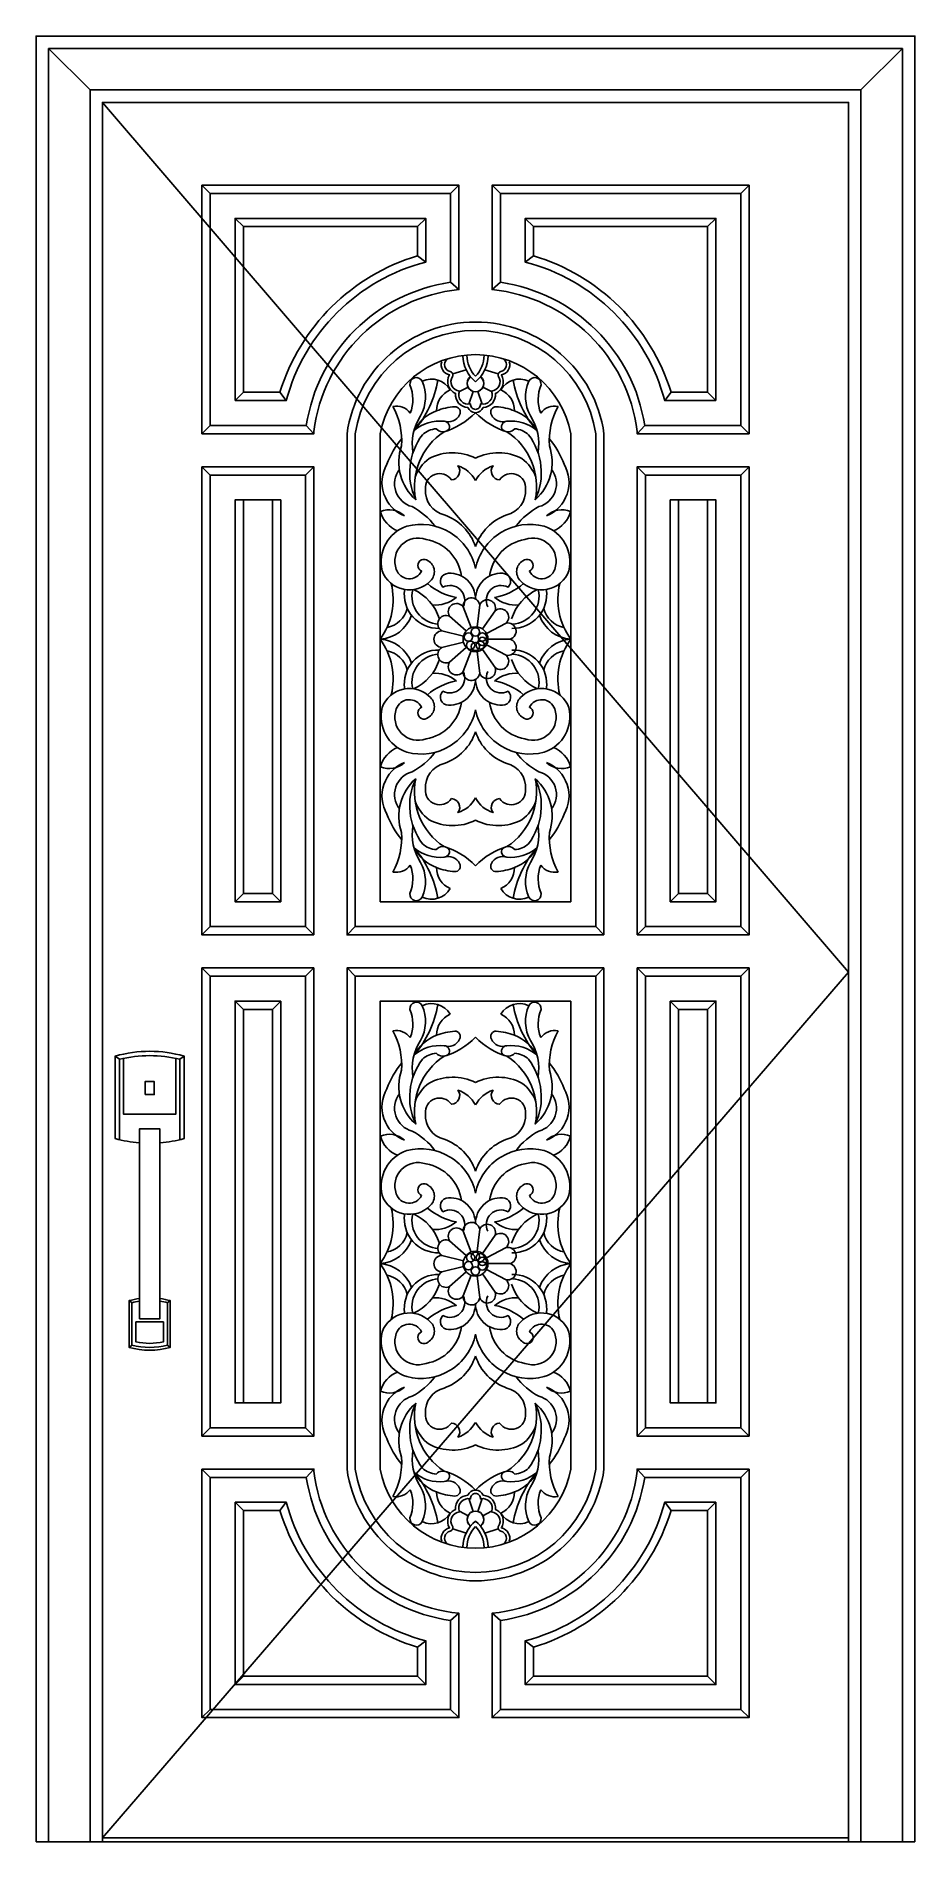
# Model space of a CAD drawing. Header units: metres. Extents: x -4673 to -3613, y 0 to 2180.
import ezdxf

# ---------------------------------------------------------------- set-up
doc = ezdxf.new("R2010")
doc.units = ezdxf.units.M
for name, color, linetype in [('2', 2, 'Continuous'), ('3', 3, 'Continuous'), ('4', 4, 'Continuous'), ('7', 7, 'Continuous')]:
    doc.layers.add(name, color=color, linetype=linetype)

msp = doc.modelspace()

# ---------------------------------------------------------------- linework, layer by layer
at = {"layer": '2'}
for p, q in [((-4672.62, 0), (-3612.62, 0)), ((-4592.62, 0), (-3692.62, 0))]:
    msp.add_line(p, q, dxfattribs=at)
at = {"layer": '3'}
for p, q in [((-4607.62, 2115), (-4657.62, 2165)), ((-3677.62, 2115), (-3627.62, 2165)), ((-4462.62, 1990), (-4472.62, 2000)), ((-4172.62, 1990), (-4162.62, 2000)), ((-4112.62, 1990), (-4122.62, 2000)), ((-3822.62, 1990), (-3812.62, 2000)), ((-4432.62, 1960), (-4422.62, 1950)), ((-4212.62, 1950), (-4202.62, 1960)), ((-4072.62, 1950), (-4082.62, 1960)), ((-3852.62, 1960), (-3862.62, 1950)), ((-4202.62, 1907.26), (-4212.62, 1914.85)), ((-4082.62, 1907.26), (-4072.62, 1914.85)), ((-4162.62, 1873.98), (-4172.62, 1882.81)), ((-4122.62, 1873.98), (-4112.62, 1882.81)), ((-4170.14, 1772.18), (-4153.89, 1777.11)), ((-4115.1, 1772.18), (-4131.35, 1777.11)), ((-4422.62, 1750), (-4432.62, 1740)), ((-4370.97, 1740), (-4378.51, 1750)), ((-4162.1, 1750.91), (-4151.54, 1756.18)), ((-4150.61, 1735.62), (-4145.62, 1751.09)), ((-4134.63, 1735.62), (-4139.62, 1751.09)), ((-4123.14, 1750.91), (-4133.7, 1756.18)), ((-3914.27, 1740), (-3906.73, 1750)), ((-3862.62, 1750), (-3852.62, 1740)), ((-4462.62, 1710), (-4472.62, 1700)), ((-4337.62, 1700), (-4346.69, 1710)), ((-3947.62, 1700), (-3938.55, 1710)), ((-3822.62, 1710), (-3812.62, 1700)), ((-4462.62, 1650), (-4472.62, 1660)), ((-4337.62, 1660), (-4347.62, 1650)), ((-3947.62, 1660), (-3937.62, 1650)), ((-3822.62, 1650), (-3812.62, 1660)), ((-4422.62, 1620), (-4432.62, 1620)), ((-4377.62, 1620), (-4387.62, 1620)), ((-3907.62, 1620), (-3897.62, 1620)), ((-3862.62, 1620), (-3852.62, 1620)), ((-4157.43, 1490.98), (-4147.94, 1465.96)), ((-4137.59, 1493.39), (-4140.81, 1466.83)), ((-4118.9, 1486.3), (-4134.1, 1464.28)), ((-4183.16, 1461.93), (-4157.19, 1455.53)), ((-4173.88, 1479.63), (-4153.85, 1461.88)), ((-4105.65, 1471.34), (-4129.34, 1458.91)), ((-4183.16, 1441.94), (-4157.19, 1448.35)), ((-4183.16, 1441.94), (-4157.19, 1448.35)), ((-4173.88, 1424.25), (-4153.85, 1441.99)), ((-4173.88, 1424.25), (-4153.85, 1441.99)), ((-4118.9, 1417.57), (-4134.1, 1439.59)), ((-4118.9, 1417.57), (-4134.1, 1439.59)), ((-4105.65, 1432.53), (-4129.34, 1444.97)), ((-4100.87, 1451.94), (-4127.62, 1451.94)), ((-4157.43, 1412.89), (-4147.94, 1437.91)), ((-4157.43, 1412.89), (-4147.94, 1437.91)), ((-4137.59, 1410.49), (-4140.81, 1437.05)), ((-4137.59, 1410.49), (-4140.81, 1437.05)), ((-4422.62, 1145), (-4432.62, 1135)), ((-4377.62, 1135), (-4387.62, 1145)), ((-3907.62, 1135), (-3897.62, 1145)), ((-3862.62, 1145), (-3852.62, 1135)), ((-4462.62, 1105), (-4472.62, 1095)), ((-4337.62, 1095), (-4347.62, 1105)), ((-4287.62, 1105), (-4297.62, 1095)), ((-3987.62, 1095), (-3997.62, 1105)), ((-3947.62, 1095), (-3937.62, 1105)), ((-3822.62, 1105), (-3812.62, 1095)), ((-4462.62, 1045), (-4472.62, 1055)), ((-4337.62, 1055), (-4347.62, 1045)), ((-4287.62, 1045), (-4297.62, 1055)), ((-3987.62, 1055), (-3997.62, 1045)), ((-3947.62, 1055), (-3937.62, 1045)), ((-3822.62, 1045), (-3812.62, 1055)), ((-4422.62, 1005), (-4432.62, 1015)), ((-4377.62, 1015), (-4387.62, 1005)), ((-3907.62, 1015), (-3897.62, 1005)), ((-3862.62, 1005), (-3852.62, 1015)), ((-4572.16, 944.78), (-4577.13, 948.61)), ((-4499.16, 944.78), (-4494.18, 948.61)), ((-4173.88, 725.75), (-4153.85, 708.01)), ((-4173.88, 725.75), (-4153.85, 708.01)), ((-4157.43, 737.11), (-4147.94, 712.09)), ((-4157.43, 737.11), (-4147.94, 712.09)), ((-4137.59, 739.51), (-4140.81, 712.95)), ((-4137.59, 739.51), (-4140.81, 712.95)), ((-4118.9, 732.43), (-4134.1, 710.41)), ((-4118.9, 732.43), (-4134.1, 710.41)), ((-4183.16, 708.06), (-4157.19, 701.65)), ((-4183.16, 708.06), (-4157.19, 701.65)), ((-4105.65, 717.47), (-4129.34, 705.03)), ((-4100.87, 698.06), (-4127.62, 698.06)), ((-4183.16, 688.07), (-4157.19, 694.47)), ((-4173.88, 670.37), (-4153.85, 688.12)), ((-4157.43, 659.02), (-4147.94, 684.04)), ((-4137.59, 656.61), (-4140.81, 683.17)), ((-4118.9, 663.7), (-4134.1, 685.72)), ((-4105.65, 678.66), (-4129.34, 691.09)), ((-4557.22, 650.85), (-4560.54, 653.4)), ((-4514.09, 650.85), (-4510.77, 653.4)), ((-4557.22, 599.55), (-4560.54, 597)), ((-4514.09, 599.55), (-4510.77, 597)), ((-4422.62, 530), (-4432.62, 530)), ((-4377.62, 530), (-4387.62, 530)), ((-3907.62, 530), (-3897.62, 530)), ((-3862.62, 530), (-3852.62, 530)), ((-4462.62, 500), (-4472.62, 490)), ((-4337.62, 490), (-4347.62, 500)), ((-3947.62, 490), (-3937.62, 500)), ((-3822.62, 500), (-3812.62, 490)), ((-4462.62, 440), (-4472.62, 450)), ((-4337.62, 450), (-4346.69, 440)), ((-3947.62, 450), (-3938.55, 440)), ((-3822.62, 440), (-3812.62, 450)), ((-4150.61, 414.38), (-4145.62, 398.91)), ((-4134.63, 414.38), (-4139.62, 398.91)), ((-4422.62, 400), (-4432.62, 410)), ((-4370.97, 410), (-4378.51, 400)), ((-4162.1, 399.09), (-4151.54, 393.82)), ((-4123.14, 399.09), (-4133.7, 393.82)), ((-3914.27, 410), (-3906.73, 400)), ((-3862.62, 400), (-3852.62, 410)), ((-4170.14, 377.82), (-4153.89, 372.89)), ((-4115.1, 377.82), (-4131.35, 372.89)), ((-4162.62, 276.02), (-4172.62, 267.19)), ((-4122.62, 276.02), (-4112.62, 267.19)), ((-4202.62, 242.74), (-4212.62, 235.15)), ((-4082.62, 242.74), (-4072.62, 235.15)), ((-4432.62, 190), (-4422.62, 200)), ((-4212.62, 200), (-4202.62, 190)), ((-4072.62, 200), (-4082.62, 190)), ((-3852.62, 190), (-3862.62, 200)), ((-4462.62, 160), (-4472.62, 150)), ((-4172.62, 160), (-4162.62, 150)), ((-4112.62, 160), (-4122.62, 150)), ((-3822.62, 160), (-3812.62, 150)), ((-4592.62, 5), (-3692.62, 5)), ((-4592.62, 5), (-3692.62, 5))]:
    msp.add_line(p, q, dxfattribs=at)
for points in [[(-3627.62, 0), (-3627.62, 2165), (-4657.62, 2165), (-4657.62, 0)], [(-3677.62, 0), (-3677.62, 2115), (-4607.62, 2115), (-4607.62, 0)], [(-4592.62, 2100), (-3692.62, 1050), (-4592.62, 5)], [(-4567.18, 945.95), (-4567.18, 878.49), (-4504.14, 878.49), (-4504.14, 945.95)]]:
    msp.add_lwpolyline(points, dxfattribs=at)
for points in [[(-4462.62, 1710), (-4346.69, 1710, -0.33), (-4172.62, 1882.81), (-4172.62, 1990), (-4462.62, 1990)], [(-3822.62, 1710), (-3938.55, 1710, 0.33), (-4112.62, 1882.81), (-4112.62, 1990), (-3822.62, 1990)], [(-4432.62, 1740), (-4370.97, 1740, -0.27), (-4202.62, 1907.26), (-4202.62, 1960), (-4432.62, 1960)], [(-3852.62, 1740), (-3914.27, 1740, 0.27), (-4082.62, 1907.26), (-4082.62, 1960), (-3852.62, 1960)], [(-3997.62, 1105), (-3997.62, 1700, 0.86), (-4287.62, 1700), (-4287.62, 1105)], [(-4027.62, 1135), (-4027.62, 1700, 0.83), (-4257.62, 1700), (-4257.62, 1135)], [(-3997.62, 1045), (-3997.62, 450, -0.86), (-4287.62, 450), (-4287.62, 1045)], [(-4027.62, 1015), (-4027.62, 450, -0.83), (-4257.62, 450), (-4257.62, 1015)], [(-4519.07, 627.69), (-4552.25, 627.69), (-4552.25, 603.53, 0.1), (-4519.07, 603.53), (-4519.07, 627.69)], [(-4462.62, 440), (-4346.69, 440, 0.33), (-4172.62, 267.19), (-4172.62, 160), (-4462.62, 160)], [(-3822.62, 440), (-3938.55, 440, -0.33), (-4112.62, 267.19), (-4112.62, 160), (-3822.62, 160)], [(-4432.62, 410), (-4370.97, 410, 0.27), (-4202.62, 242.74), (-4202.62, 190), (-4432.62, 190)], [(-3852.62, 410), (-3914.27, 410, -0.27), (-4082.62, 242.74), (-4082.62, 190), (-3852.62, 190)]]:
    msp.add_lwpolyline(points, format="xyb", close=True, dxfattribs=at)
for points in [[(-4176.84, 1789.79, 0.63), (-4173.18, 1774.94, -0.52), (-4170.55, 1768.93, 0.55), (-4161.88, 1751.49, 0.62), (-4148.54, 1735.93, 0.45), (-4142.75, 1729.38)], [(-4108.4, 1789.79, -0.63), (-4112.06, 1774.94, 0.52), (-4114.69, 1768.93, -0.55), (-4123.36, 1751.49, -0.62), (-4136.7, 1735.93, -0.45), (-4142.49, 1729.38)], [(-4183.41, 1786.92, 0.44), (-4173.97, 1771.01, 0.46), (-4166.68, 1748.62, 0.43), (-4151.9, 1731.61, 0.31), (-4142.75, 1725.38)], [(-4101.83, 1786.92, -0.44), (-4111.28, 1771.01, -0.46), (-4118.56, 1748.62, -0.43), (-4133.34, 1731.61, -0.31), (-4142.5, 1725.38)], [(-4214.7, 1620.36, -0.31), (-4180.54, 1702.26, 0.13), (-4142.75, 1725.38)], [(-4070.54, 1620.36, 0.31), (-4104.71, 1702.26, -0.13), (-4142.5, 1725.38)], [(-4180.37, 1715.01, -0.61), (-4175.45, 1704.53, -0.4), (-4189.96, 1705.96, 0.17), (-4206.6, 1698.81, 0.28), (-4214.7, 1620.36)], [(-4104.87, 1715.01, 0.61), (-4109.79, 1704.53, 0.4), (-4095.28, 1705.96, -0.17), (-4078.64, 1698.81, -0.28), (-4070.54, 1620.36)], [(-4191.6, 1588.64, 0.11), (-4219.07, 1611.98, -0.54), (-4234.23, 1656.88)], [(-4142.62, 1670.55, 0.24), (-4198.7, 1669.97, 0.14), (-4215.52, 1647.49)], [(-4142.62, 1563.7, 0.23), (-4180.33, 1602.1, -0.37), (-4202.84, 1632.97, -0.78), (-4171.76, 1644.41, 0.62), (-4163.86, 1661.25, -0.2), (-4142.62, 1643.58)], [(-4142.62, 1670.55, -0.24), (-4086.55, 1669.97, -0.14), (-4069.73, 1647.49)], [(-4142.62, 1563.7, -0.23), (-4104.91, 1602.1, 0.37), (-4082.4, 1632.97, 0.78), (-4113.48, 1644.41, -0.62), (-4121.39, 1661.25, 0.2), (-4142.62, 1643.58)], [(-4093.64, 1588.64, -0.11), (-4066.17, 1611.98, 0.54), (-4051.01, 1656.88)], [(-4142.62, 1537.22, 0.43), (-4225.5, 1588.36, 0.39), (-4255.24, 1534.53, 0.56), (-4196.9, 1522.46, 0.5), (-4199.82, 1546.6, 1.16), (-4207.73, 1534.11, -0.67), (-4238.15, 1536.19, -0.64), (-4202.31, 1572.31, -0.33), (-4159.69, 1528.16)], [(-4142.62, 1537.22, -0.43), (-4059.74, 1588.36, -0.39), (-4030, 1534.53, -0.56), (-4088.34, 1522.46, -0.5), (-4085.43, 1546.6, -1.16), (-4077.51, 1534.11, 0.67), (-4047.09, 1536.19, 0.64), (-4082.93, 1572.31, 0.33), (-4125.55, 1528.16)], [(-4142.62, 1500.56, 0.43), (-4175.21, 1531.47, 0.68), (-4181.91, 1514.68, -0.73), (-4157.43, 1490.98)], [(-4142.62, 1500.56, -0.43), (-4110.03, 1531.47, -0.68), (-4103.33, 1514.68, 0.73), (-4127.81, 1490.98)], [(-4200.57, 1519.1, 0.13), (-4165.86, 1502.32, -0.2), (-4194.77, 1493.3)], [(-4084.67, 1519.1, -0.13), (-4119.38, 1502.32, 0.2), (-4090.47, 1493.3)], [(-4200.57, 1384.77, -0.13), (-4165.86, 1401.56, 0.2), (-4194.77, 1410.57)], [(-4142.62, 1403.32, -0.43), (-4175.21, 1372.4, -0.68), (-4181.91, 1389.19, 0.73), (-4157.43, 1412.89)], [(-4142.62, 1403.32, 0.43), (-4110.03, 1372.4, 0.68), (-4103.33, 1389.19, -0.73), (-4127.81, 1412.89)], [(-4084.67, 1384.77, 0.13), (-4119.38, 1401.56, -0.2), (-4090.47, 1410.57)], [(-4142.62, 1366.66, -0.43), (-4225.5, 1315.51, -0.39), (-4255.24, 1369.34, -0.56), (-4196.9, 1381.41, -0.5), (-4199.82, 1357.27, -1.16), (-4207.73, 1369.76, 0.67), (-4238.15, 1367.68, 0.64), (-4202.31, 1331.56, 0.33), (-4159.69, 1375.71)], [(-4142.62, 1366.66, 0.43), (-4059.74, 1315.51, 0.39), (-4030, 1369.34, 0.56), (-4088.34, 1381.41, 0.5), (-4085.43, 1357.27, 1.16), (-4077.51, 1369.76, -0.67), (-4047.09, 1367.68, -0.64), (-4082.93, 1331.56, -0.33), (-4125.55, 1375.71)], [(-4142.62, 1340.17, -0.23), (-4180.33, 1301.77, 0.37), (-4202.84, 1270.9, 0.78), (-4171.76, 1259.46, -0.62), (-4163.86, 1242.62, 0.2), (-4142.62, 1260.29)], [(-4142.62, 1340.17, 0.23), (-4104.91, 1301.77, -0.37), (-4082.4, 1270.9, -0.78), (-4113.48, 1259.46, 0.62), (-4121.39, 1242.62, -0.2), (-4142.62, 1260.29)], [(-4191.6, 1315.23, -0.11), (-4219.07, 1291.89, 0.54), (-4234.23, 1246.99)], [(-4093.64, 1315.23, 0.11), (-4066.17, 1291.89, -0.54), (-4051.01, 1246.99)], [(-4180.37, 1188.86, 0.61), (-4175.45, 1199.34, 0.4), (-4189.96, 1197.91, -0.17), (-4206.6, 1205.06, -0.28), (-4214.7, 1283.51)], [(-4214.7, 1283.51, 0.31), (-4180.54, 1201.61, -0.13), (-4142.75, 1178.5)], [(-4070.54, 1283.51, -0.31), (-4104.71, 1201.61, 0.13), (-4142.5, 1178.5)], [(-4104.87, 1188.86, -0.61), (-4109.79, 1199.34, -0.4), (-4095.28, 1197.91, 0.17), (-4078.64, 1205.06, 0.28), (-4070.54, 1283.51)], [(-4142.62, 1233.33, -0.24), (-4198.7, 1233.91, -0.14), (-4215.52, 1256.38)], [(-4142.62, 1233.33, 0.24), (-4086.55, 1233.91, 0.14), (-4069.73, 1256.38)], [(-4180.37, 961.14, -0.61), (-4175.45, 950.66, -0.4), (-4189.96, 952.09, 0.17), (-4206.6, 944.94, 0.28), (-4214.7, 866.49)], [(-4214.7, 866.49, -0.31), (-4180.54, 948.39, 0.13), (-4142.75, 971.5)], [(-4070.54, 866.49, 0.31), (-4104.71, 948.39, -0.13), (-4142.5, 971.5)], [(-4104.87, 961.14, 0.61), (-4109.79, 950.66, 0.4), (-4095.28, 952.09, -0.17), (-4078.64, 944.94, -0.28), (-4070.54, 866.49)], [(-4499.16, 847.77), (-4499.16, 944.78, 0.12), (-4572.16, 944.78), (-4572.16, 847.77)], [(-4142.62, 916.67, 0.24), (-4198.7, 916.09, 0.14), (-4215.52, 893.62)], [(-4142.62, 916.67, -0.24), (-4086.55, 916.09, -0.14), (-4069.73, 893.62)], [(-4191.6, 834.77, 0.11), (-4219.07, 858.11, -0.54), (-4234.23, 903.01)], [(-4142.62, 809.83, 0.23), (-4180.33, 848.23, -0.37), (-4202.84, 879.1, -0.78), (-4171.76, 890.54, 0.62), (-4163.86, 907.38, -0.2), (-4142.62, 889.71)], [(-4142.62, 809.83, -0.23), (-4104.91, 848.23, 0.37), (-4082.4, 879.1, 0.78), (-4113.48, 890.54, -0.62), (-4121.39, 907.38, 0.2), (-4142.62, 889.71)], [(-4093.64, 834.77, -0.11), (-4066.17, 858.11, 0.54), (-4051.01, 903.01)], [(-4142.62, 783.34, 0.43), (-4225.5, 834.49, 0.39), (-4255.24, 780.66, 0.56), (-4196.9, 768.59, 0.5), (-4199.82, 792.73, 1.16), (-4207.73, 780.24, -0.67), (-4238.15, 782.32, -0.64), (-4202.31, 818.44, -0.33), (-4159.69, 774.29)], [(-4142.62, 783.34, -0.43), (-4059.74, 834.49, -0.39), (-4030, 780.66, -0.56), (-4088.34, 768.59, -0.5), (-4085.43, 792.73, -1.16), (-4077.51, 780.24, 0.67), (-4047.09, 782.32, 0.64), (-4082.93, 818.44, 0.33), (-4125.55, 774.29)], [(-4200.57, 765.23, 0.13), (-4165.86, 748.44, -0.2), (-4194.77, 739.43)], [(-4142.62, 746.68, 0.43), (-4175.21, 777.6, 0.68), (-4181.91, 760.81, -0.73), (-4157.43, 737.11)], [(-4142.62, 746.68, -0.43), (-4110.03, 777.6, -0.68), (-4103.33, 760.81, 0.73), (-4127.81, 737.11)], [(-4084.67, 765.23, -0.13), (-4119.38, 748.44, 0.2), (-4090.47, 739.43)], [(-4200.57, 630.9, -0.13), (-4165.86, 647.68, 0.2), (-4194.77, 656.7)], [(-4142.62, 649.44, -0.43), (-4175.21, 618.53, -0.68), (-4181.91, 635.32, 0.73), (-4157.43, 659.02)], [(-4142.62, 649.44, 0.43), (-4110.03, 618.53, 0.68), (-4103.33, 635.32, -0.73), (-4127.81, 659.02)], [(-4084.67, 630.9, 0.13), (-4119.38, 647.68, -0.2), (-4090.47, 656.7)], [(-4548.1, 652.63, 0.03), (-4557.22, 650.85), (-4557.22, 599.55, 0.12), (-4514.09, 599.55), (-4514.09, 650.85, 0.03), (-4523.22, 652.63)], [(-4142.62, 612.78, -0.43), (-4225.5, 561.64, -0.39), (-4255.24, 615.47, -0.56), (-4196.9, 627.54, -0.5), (-4199.82, 603.4, -1.16), (-4207.73, 615.89, 0.67), (-4238.15, 613.81, 0.64), (-4202.31, 577.69, 0.33), (-4159.69, 621.84)], [(-4142.62, 612.78, 0.43), (-4059.74, 561.64, 0.39), (-4030, 615.47, 0.56), (-4088.34, 627.54, 0.5), (-4085.43, 603.4, 1.16), (-4077.51, 615.89, -0.67), (-4047.09, 613.81, -0.64), (-4082.93, 577.69, -0.33), (-4125.55, 621.84)], [(-4142.62, 586.3, -0.23), (-4180.33, 547.9, 0.37), (-4202.84, 517.03, 0.78), (-4171.76, 505.59, -0.62), (-4163.86, 488.75, 0.2), (-4142.62, 506.42)], [(-4142.62, 586.3, 0.23), (-4104.91, 547.9, -0.37), (-4082.4, 517.03, -0.78), (-4113.48, 505.59, 0.62), (-4121.39, 488.75, -0.2), (-4142.62, 506.42)], [(-4191.6, 561.36, -0.11), (-4219.07, 538.02, 0.54), (-4234.23, 493.12)], [(-4093.64, 561.36, 0.11), (-4066.17, 538.02, -0.54), (-4051.01, 493.12)], [(-4180.37, 434.99, 0.61), (-4175.45, 445.47, 0.4), (-4189.96, 444.04, -0.17), (-4206.6, 451.19, -0.28), (-4214.7, 529.64)], [(-4214.7, 529.64, 0.31), (-4180.54, 447.74, -0.13), (-4142.75, 424.62)], [(-4070.54, 529.64, -0.31), (-4104.71, 447.74, 0.13), (-4142.5, 424.62)], [(-4104.87, 434.99, -0.61), (-4109.79, 445.47, -0.4), (-4095.28, 444.04, 0.17), (-4078.64, 451.19, 0.28), (-4070.54, 529.64)], [(-4142.62, 479.45, -0.24), (-4198.7, 480.03, -0.14), (-4215.52, 502.51)], [(-4142.62, 479.45, 0.24), (-4086.55, 480.03, 0.14), (-4069.73, 502.51)], [(-4183.41, 363.08, -0.44), (-4173.97, 378.99, -0.46), (-4166.68, 401.38, -0.43), (-4151.9, 418.39, -0.31), (-4142.75, 424.62)], [(-4176.84, 360.21, -0.63), (-4173.18, 375.06, 0.52), (-4170.55, 381.07, -0.55), (-4161.88, 398.51, -0.62), (-4148.54, 414.07, -0.45), (-4142.75, 420.62)], [(-4101.83, 363.08, 0.44), (-4111.28, 378.99, 0.46), (-4118.56, 401.38, 0.43), (-4133.34, 418.39, 0.31), (-4142.5, 424.62)], [(-4108.4, 360.21, 0.63), (-4112.06, 375.06, -0.52), (-4114.69, 381.07, 0.55), (-4123.36, 398.51, 0.62), (-4136.7, 414.07, 0.45), (-4142.49, 420.62)]]:
    msp.add_lwpolyline(points, format="xyb", dxfattribs=at)
for points in [[(-4347.62, 1105), (-4347.62, 1650), (-4462.62, 1650), (-4462.62, 1105)], [(-3937.62, 1105), (-3937.62, 1650), (-3822.62, 1650), (-3822.62, 1105)], [(-4377.62, 1135), (-4377.62, 1620), (-4432.62, 1620), (-4432.62, 1135)], [(-3907.62, 1135), (-3907.62, 1620), (-3852.62, 1620), (-3852.62, 1135)], [(-4347.62, 1045), (-4347.62, 500), (-4462.62, 500), (-4462.62, 1045)], [(-3937.62, 1045), (-3937.62, 500), (-3822.62, 500), (-3822.62, 1045)], [(-4377.62, 1015), (-4377.62, 530), (-4432.62, 530), (-4432.62, 1015)], [(-3907.62, 1015), (-3907.62, 530), (-3852.62, 530), (-3852.62, 1015)]]:
    msp.add_lwpolyline(points, close=True, dxfattribs=at)
for centre, radius in [((-4142.62, 1451.94), 15), ((-4142.73, 1460.76), 5), ((-4151.19, 1454.5), 5), ((-4148.62, 1444.63), 5), ((-4142.73, 1443.11), 5), ((-4136.92, 1444.72), 5), ((-4134.42, 1454.63), 5), ((-4134.42, 1449.24), 5), ((-4142.62, 698.06), 15), ((-4151.19, 695.5), 5), ((-4148.62, 705.37), 5), ((-4142.73, 706.89), 5), ((-4136.92, 705.28), 5), ((-4134.42, 700.76), 5), ((-4134.42, 695.37), 5), ((-4142.73, 689.24), 5)]:
    msp.add_circle(centre, radius, dxfattribs=at)
for centre, radius, start, end in [((-4115.61, 1795.26), 42.37, 181.72, 230.39), ((-4115.61, 1795.26), 37.37, 181.11, 223.71), ((-4169.63, 1795.26), 37.37, 316.29, 358.89), ((-4169.63, 1795.26), 37.37, 316.29, 358.89), ((-4169.63, 1795.26), 42.37, 309.61, 358.28), ((-4169.63, 1795.26), 42.37, 309.61, 358.28), ((-4213.94, 1759.93), 7.8, 25.6, 188.21), ((-4195.57, 1739.92), 25.99, 30.31, 115.84), ((-4142.71, 1760.68), 10.07, 126.65, 52.79), ((-4142.53, 1760.68), 10.07, 127.21, 53.35), ((-4089.67, 1739.92), 25.99, 64.16, 149.69), ((-4071.3, 1759.93), 7.8, 351.79, 154.4), ((-4263.2, 1741.44), 45.03, 338.33, 22.71), ((-4309.08, 1784.61), 122.68, 318.9, 350.7), ((-4249.92, 1744.37), 47, 330.75, 23.76), ((-4161.56, 1727.39), 28.13, 114.31, 179.6), ((-4123.68, 1727.39), 28.13, 0.4, 65.69), ((-3976.16, 1784.61), 122.68, 189.3, 221.1), ((-4035.32, 1744.37), 47, 156.24, 209.25), ((-4022.04, 1741.44), 45.03, 157.29, 201.67), ((-4238.18, 1712.64), 20.76, 35.88, 101.08), ((-4319.87, 1691.07), 88.3, 356.33, 28.36), ((-4170.87, 1678.95), 52.15, 111.16, 151.35), ((-4163.15, 1661.54), 71.18, 93.66, 111.89), ((-4175.56, 1729.52), 15.28, 251.67, 334.06), ((-4167.4, 1726.11), 6.47, 329.63, 92.59), ((-4117.84, 1726.11), 6.47, 87.41, 210.37), ((-4109.68, 1729.52), 15.28, 205.94, 288.33), ((-4122.09, 1661.54), 71.18, 68.11, 86.34), ((-4114.37, 1678.95), 52.15, 28.65, 68.84), ((-4047.07, 1712.64), 20.76, 78.92, 144.12), ((-3965.37, 1691.07), 88.3, 151.64, 183.67), ((-4159.02, 1688.08), 60, 146.25, 190.41), ((-4185.58, 1667.11), 48.19, 83.79, 130.12), ((-4099.66, 1667.11), 48.19, 49.88, 96.21), ((-4126.22, 1688.08), 60, 349.59, 33.75), ((-4140.23, 1620.95), 117.14, 141.28, 158.93), ((-4175.03, 1665.52), 60.11, 160.67, 228.7), ((-4110.22, 1665.52), 60.11, 311.3, 19.33), ((-4145.01, 1620.95), 117.14, 21.07, 38.72), ((-4212.1, 1641.19), 43.36, 149.7, 248.02), ((-4073.14, 1641.19), 43.36, 291.98, 30.3), ((-4246.73, 1580.81), 27.31, 47.62, 112.8), ((-4224.19, 1614.68), 34.24, 194.7, 248.64), ((-4038.51, 1580.81), 27.31, 67.2, 132.38), ((-4061.05, 1614.68), 34.24, 291.36, 345.3), ((-4323.5, 1500), 81.55, 323.89, 13.64), ((-4187.52, 1505.96), 40.99, 171.51, 271.49), ((-4185.67, 1503.74), 33.59, 166.18, 267.3), ((-4241.34, 1459.43), 57.69, 17.23, 65.41), ((-4043.9, 1459.43), 57.69, 114.59, 162.77), ((-4097.72, 1505.96), 40.99, 268.51, 8.49), ((-4099.57, 1503.74), 33.59, 272.7, 13.82), ((-3961.74, 1500), 81.55, 166.36, 216.11), ((-4255.07, 1496.57), 31.08, 280.57, 346.15), ((-4165.44, 1484.99), 10, 36.79, 212.44), ((-4147.46, 1491.81), 10, 9.1, 184.74), ((-4128.38, 1489.49), 10, 341.41, 157.05), ((-4112.56, 1478.57), 10, 313.72, 129.36), ((-4030.17, 1496.57), 31.08, 193.85, 259.43), ((-4260.27, 1494.58), 42.72, 273.55, 341.11), ((-4182.78, 1451.94), 10, 92.18, 267.82), ((-4178.18, 1470.6), 10, 64.49, 240.13), ((-4103.63, 1461.55), 10, 286.03, 101.67), ((-4024.97, 1494.58), 42.72, 198.89, 266.45), ((-4323.5, 1403.87), 81.55, 346.36, 36.11), ((-4260.27, 1409.29), 42.72, 18.89, 86.45), ((-4187.52, 1397.91), 40.99, 88.51, 188.49), ((-4178.18, 1433.27), 10, 119.87, 295.51), ((-4178.18, 1433.27), 10, 119.87, 295.51), ((-4103.63, 1442.33), 10, 258.33, 73.97), ((-4103.63, 1442.33), 10, 258.33, 73.97), ((-4097.72, 1397.91), 40.99, 351.51, 91.49), ((-4024.97, 1409.29), 42.72, 93.55, 161.11), ((-3961.74, 1403.87), 81.55, 143.89, 193.64), ((-4255.07, 1407.31), 31.08, 13.85, 79.43), ((-4185.67, 1400.13), 33.59, 92.7, 193.82), ((-4241.34, 1444.44), 57.69, 294.59, 342.77), ((-4165.44, 1418.88), 10, 147.56, 323.21), ((-4165.44, 1418.88), 10, 147.56, 323.21), ((-4128.38, 1414.38), 10, 202.95, 18.59), ((-4128.38, 1414.38), 10, 202.95, 18.59), ((-4112.56, 1425.3), 10, 230.64, 46.28), ((-4112.56, 1425.3), 10, 230.64, 46.28), ((-4043.9, 1444.44), 57.69, 197.23, 245.41), ((-4099.57, 1400.13), 33.59, 346.18, 87.3), ((-4030.17, 1407.31), 31.08, 100.57, 166.15), ((-4147.46, 1412.07), 10, 175.26, 350.9), ((-4147.46, 1412.07), 10, 175.26, 350.9), ((-4224.19, 1289.2), 34.24, 111.36, 165.3), ((-4061.05, 1289.2), 34.24, 14.7, 68.64), ((-4246.73, 1323.06), 27.31, 247.2, 312.38), ((-4212.1, 1262.68), 43.36, 111.98, 210.3), ((-4038.51, 1323.06), 27.31, 227.62, 292.8), ((-4073.14, 1262.68), 43.36, 329.7, 68.02), ((-4175.03, 1238.35), 60.11, 131.3, 199.33), ((-4110.22, 1238.35), 60.11, 340.67, 48.7), ((-4140.23, 1282.92), 117.14, 201.07, 218.72), ((-4159.02, 1215.8), 60, 169.59, 213.75), ((-4126.22, 1215.8), 60, 326.25, 10.41), ((-4145.01, 1282.92), 117.14, 321.28, 338.93), ((-4319.87, 1212.8), 88.3, 331.64, 3.67), ((-4170.87, 1224.92), 52.15, 208.65, 248.84), ((-4185.58, 1236.77), 48.19, 229.88, 276.21), ((-4309.08, 1119.26), 122.68, 9.3, 41.1), ((-4099.66, 1236.77), 48.19, 263.79, 310.12), ((-3976.16, 1119.26), 122.68, 138.9, 170.7), ((-4114.37, 1224.92), 52.15, 291.16, 331.35), ((-3965.37, 1212.8), 88.3, 176.33, 208.36), ((-4238.18, 1191.23), 20.76, 258.92, 324.12), ((-4263.2, 1162.44), 45.03, 337.29, 21.67), ((-4249.92, 1159.5), 47, 336.24, 29.25), ((-4175.56, 1174.35), 15.28, 25.94, 108.33), ((-4175.56, 1174.35), 15.28, 25.94, 108.33), ((-4167.4, 1177.76), 6.47, 267.41, 30.37), ((-4167.4, 1177.76), 6.47, 267.41, 30.37), ((-4117.84, 1177.76), 6.47, 149.63, 272.59), ((-4117.84, 1177.76), 6.47, 149.63, 272.59), ((-4109.68, 1174.35), 15.28, 71.67, 154.06), ((-4109.68, 1174.35), 15.28, 71.67, 154.06), ((-4035.32, 1159.5), 47, 150.75, 203.76), ((-4022.04, 1162.44), 45.03, 158.33, 202.71), ((-4047.07, 1191.23), 20.76, 215.88, 281.08), ((-4163.15, 1242.33), 71.18, 248.11, 266.34), ((-4163.15, 1242.33), 71.18, 248.11, 266.34), ((-4161.56, 1176.48), 28.13, 180.4, 245.69), ((-4161.56, 1176.48), 28.13, 180.4, 245.69), ((-4122.09, 1242.33), 71.18, 273.66, 291.89), ((-4122.09, 1242.33), 71.18, 273.66, 291.89), ((-4123.68, 1176.48), 28.13, 294.31, 359.6), ((-4123.68, 1176.48), 28.13, 294.31, 359.6), ((-4213.94, 1143.94), 7.8, 171.79, 334.4), ((-4195.57, 1163.96), 25.99, 244.16, 329.69), ((-4089.67, 1163.96), 25.99, 210.31, 295.84), ((-4071.3, 1143.94), 7.8, 205.6, 8.21), ((-4213.94, 1006.06), 7.8, 25.6, 188.21), ((-4263.2, 987.56), 45.03, 338.33, 22.71), ((-4309.08, 1030.74), 122.68, 318.9, 350.7), ((-4249.92, 990.5), 47, 330.75, 23.76), ((-4195.57, 986.04), 25.99, 30.31, 115.84), ((-4089.67, 986.04), 25.99, 64.16, 149.69), ((-3976.16, 1030.74), 122.68, 189.3, 221.1), ((-4035.32, 990.5), 47, 156.24, 209.25), ((-4071.3, 1006.06), 7.8, 351.79, 154.4), ((-4022.04, 987.56), 45.03, 157.29, 201.67), ((-4161.56, 973.52), 28.13, 114.31, 179.6), ((-4161.56, 973.52), 28.13, 114.31, 179.6), ((-4123.68, 973.52), 28.13, 0.4, 65.69), ((-4123.68, 973.52), 28.13, 0.4, 65.69), ((-4238.18, 958.77), 20.76, 35.88, 101.08), ((-4319.87, 937.2), 88.3, 356.33, 28.36), ((-4159.02, 934.2), 60, 146.25, 190.41), ((-4170.87, 925.08), 52.15, 111.16, 151.35), ((-4185.58, 913.23), 48.19, 83.79, 130.12), ((-4163.15, 907.67), 71.18, 93.66, 111.89), ((-4163.15, 907.67), 71.18, 93.66, 111.89), ((-4175.56, 975.65), 15.28, 251.67, 334.06), ((-4175.56, 975.65), 15.28, 251.67, 334.06), ((-4167.4, 972.24), 6.47, 329.63, 92.59), ((-4167.4, 972.24), 6.47, 329.63, 92.59), ((-4117.84, 972.24), 6.47, 87.41, 210.37), ((-4117.84, 972.24), 6.47, 87.41, 210.37), ((-4109.68, 975.65), 15.28, 205.94, 288.33), ((-4109.68, 975.65), 15.28, 205.94, 288.33), ((-4122.09, 907.67), 71.18, 68.11, 86.34), ((-4122.09, 907.67), 71.18, 68.11, 86.34), ((-4099.66, 913.23), 48.19, 49.88, 96.21), ((-4114.37, 925.08), 52.15, 28.65, 68.84), ((-4126.22, 934.2), 60, 349.59, 33.75), ((-4047.07, 958.77), 20.76, 78.92, 144.12), ((-3965.37, 937.2), 88.3, 151.64, 183.67), ((-4140.23, 867.08), 117.14, 141.28, 158.93), ((-4145.01, 867.08), 117.14, 21.07, 38.72), ((-4175.03, 911.65), 60.11, 160.67, 228.7), ((-4110.22, 911.65), 60.11, 311.3, 19.33), ((-4212.1, 887.32), 43.36, 149.7, 248.02), ((-4073.14, 887.32), 43.36, 291.98, 30.3), ((-4246.73, 826.94), 27.31, 47.62, 112.8), ((-4224.19, 860.8), 34.24, 194.7, 248.64), ((-4038.51, 826.94), 27.31, 67.2, 132.38), ((-4061.05, 860.8), 34.24, 291.36, 345.3), ((-4323.5, 746.13), 81.55, 323.89, 13.64), ((-3961.74, 746.13), 81.55, 166.36, 216.11), ((-4187.52, 752.09), 40.99, 171.51, 271.49), ((-4185.67, 749.87), 33.59, 166.18, 267.3), ((-4241.34, 705.56), 57.69, 17.23, 65.41), ((-4147.46, 737.93), 10, 9.1, 184.74), ((-4147.46, 737.93), 10, 9.1, 184.74), ((-4128.38, 735.62), 10, 341.41, 157.05), ((-4128.38, 735.62), 10, 341.41, 157.05), ((-4043.9, 705.56), 57.69, 114.59, 162.77), ((-4097.72, 752.09), 40.99, 268.51, 8.49), ((-4099.57, 749.87), 33.59, 272.7, 13.82), ((-4260.27, 740.71), 42.72, 273.55, 341.11), ((-4255.07, 742.69), 31.08, 280.57, 346.15), ((-4178.18, 716.73), 10, 64.49, 240.13), ((-4178.18, 716.73), 10, 64.49, 240.13), ((-4165.44, 731.12), 10, 36.79, 212.44), ((-4165.44, 731.12), 10, 36.79, 212.44), ((-4112.56, 724.7), 10, 313.72, 129.36), ((-4112.56, 724.7), 10, 313.72, 129.36), ((-4024.97, 740.71), 42.72, 198.89, 266.45), ((-4030.17, 742.69), 31.08, 193.85, 259.43), ((-4260.27, 655.42), 42.72, 18.89, 86.45), ((-4323.5, 650), 81.55, 346.36, 36.11), ((-4182.78, 698.06), 10, 92.18, 267.82), ((-4103.63, 707.67), 10, 286.03, 101.67), ((-4103.63, 707.67), 10, 286.03, 101.67), ((-4103.63, 688.45), 10, 258.33, 73.97), ((-4024.97, 655.42), 42.72, 93.55, 161.11), ((-3961.74, 650), 81.55, 143.89, 193.64), ((-4255.07, 653.43), 31.08, 13.85, 79.43), ((-4187.52, 644.04), 40.99, 88.51, 188.49), ((-4185.67, 646.26), 33.59, 92.7, 193.82), ((-4178.18, 679.4), 10, 119.87, 295.51), ((-4112.56, 671.43), 10, 230.64, 46.28), ((-4097.72, 644.04), 40.99, 351.51, 91.49), ((-4099.57, 646.26), 33.59, 346.18, 87.3), ((-4030.17, 653.43), 31.08, 100.57, 166.15), ((-4241.34, 690.57), 57.69, 294.59, 342.77), ((-4165.44, 665.01), 10, 147.56, 323.21), ((-4147.46, 658.19), 10, 175.26, 350.9), ((-4128.38, 660.51), 10, 202.95, 18.59), ((-4043.9, 690.57), 57.69, 197.23, 245.41), ((-4224.19, 535.32), 34.24, 111.36, 165.3), ((-4061.05, 535.32), 34.24, 14.7, 68.64), ((-4246.73, 569.19), 27.31, 247.2, 312.38), ((-4212.1, 508.81), 43.36, 111.98, 210.3), ((-4038.51, 569.19), 27.31, 227.62, 292.8), ((-4073.14, 508.81), 43.36, 329.7, 68.02), ((-4175.03, 484.48), 60.11, 131.3, 199.33), ((-4110.22, 484.48), 60.11, 340.67, 48.7), ((-4140.23, 529.05), 117.14, 201.07, 218.72), ((-4145.01, 529.05), 117.14, 321.28, 338.93), ((-4319.87, 458.93), 88.3, 331.64, 3.67), ((-4159.02, 461.92), 60, 169.59, 213.75), ((-4126.22, 461.92), 60, 326.25, 10.41), ((-3965.37, 458.93), 88.3, 176.33, 208.36), ((-4170.87, 471.05), 52.15, 208.65, 248.84), ((-4309.08, 365.39), 122.68, 9.3, 41.1), ((-4185.58, 482.89), 48.19, 229.88, 276.21), ((-4099.66, 482.89), 48.19, 263.79, 310.12), ((-3976.16, 365.39), 122.68, 138.9, 170.7), ((-4114.37, 471.05), 52.15, 291.16, 331.35), ((-4238.18, 437.36), 20.76, 258.92, 324.12), ((-4263.2, 408.56), 45.03, 337.29, 21.67), ((-4249.92, 405.63), 47, 336.24, 29.25), ((-4163.15, 488.46), 71.18, 248.11, 266.34), ((-4161.56, 422.61), 28.13, 180.4, 245.69), ((-4175.56, 420.48), 15.28, 25.94, 108.33), ((-4167.4, 423.89), 6.47, 267.41, 30.37), ((-4117.84, 423.89), 6.47, 149.63, 272.59), ((-4109.68, 420.48), 15.28, 71.67, 154.06), ((-4122.09, 488.46), 71.18, 273.66, 291.89), ((-4123.68, 422.61), 28.13, 294.31, 359.6), ((-4035.32, 405.63), 47, 150.75, 203.76), ((-4022.04, 408.56), 45.03, 158.33, 202.71), ((-4047.07, 437.36), 20.76, 215.88, 281.08), ((-4195.57, 410.08), 25.99, 244.16, 329.69), ((-4142.71, 389.32), 10.07, 307.21, 233.35), ((-4142.53, 389.32), 10.07, 306.65, 232.79), ((-4089.67, 410.08), 25.99, 210.31, 295.84), ((-4213.94, 390.07), 7.8, 171.79, 334.4), ((-4115.61, 354.74), 42.37, 129.61, 178.28), ((-4115.61, 354.74), 37.37, 136.29, 178.89), ((-4169.63, 354.74), 42.37, 1.72, 50.39), ((-4169.63, 354.74), 42.37, 1.72, 50.39), ((-4169.63, 354.74), 37.37, 1.11, 43.71), ((-4169.63, 354.74), 37.37, 1.11, 43.71), ((-4071.3, 390.07), 7.8, 205.6, 8.21)]:
    msp.add_arc(centre, radius, start, end, dxfattribs=at)
at = {"layer": '4'}
msp.add_lwpolyline([(-3612.62, 0), (-3612.62, 2180), (-4672.62, 2180), (-4672.62, 0)], dxfattribs=at)
at = {"layer": '7'}
msp.add_lwpolyline([(-3692.62, 0), (-3692.62, 2100), (-4592.62, 2100), (-4592.62, 0)], dxfattribs=at)
for points in [[(-4472.62, 1700), (-4337.62, 1700), (-4337.62, 1702.6, -0.35), (-4162.62, 1873.98), (-4162.62, 2000), (-4472.62, 2000)], [(-3812.62, 1700), (-3947.62, 1700), (-3947.62, 1702.6, 0.35), (-4122.62, 1873.98), (-4122.62, 2000), (-3812.62, 2000)], [(-4422.62, 1750), (-4378.51, 1750, -0.25), (-4212.62, 1914.85), (-4212.62, 1950), (-4422.62, 1950)], [(-3862.62, 1750), (-3906.73, 1750, 0.25), (-4072.62, 1914.85), (-4072.62, 1950), (-3862.62, 1950)], [(-3987.62, 1095), (-3987.62, 1700, 0.87), (-4297.62, 1700), (-4297.62, 1095)], [(-3987.62, 1055), (-3987.62, 450, -0.87), (-4297.62, 450), (-4297.62, 1055)], [(-4472.62, 450), (-4337.62, 450), (-4337.62, 447.4, 0.35), (-4162.62, 276.02), (-4162.62, 150), (-4472.62, 150)], [(-3812.62, 450), (-3947.62, 450), (-3947.62, 447.4, -0.35), (-4122.62, 276.02), (-4122.62, 150), (-3812.62, 150)], [(-4422.62, 400), (-4378.51, 400, 0.25), (-4212.62, 235.15), (-4212.62, 200), (-4422.62, 200)], [(-3862.62, 400), (-3906.73, 400, -0.25), (-4072.62, 235.15), (-4072.62, 200), (-3862.62, 200)]]:
    msp.add_lwpolyline(points, format="xyb", close=True, dxfattribs=at)
for points in [[(-4337.62, 1095), (-4337.62, 1660), (-4472.62, 1660), (-4472.62, 1095)], [(-3947.62, 1095), (-3947.62, 1660), (-3812.62, 1660), (-3812.62, 1095)], [(-4387.62, 1145), (-4387.62, 1620), (-4422.62, 1620), (-4422.62, 1145)], [(-3897.62, 1145), (-3897.62, 1620), (-3862.62, 1620), (-3862.62, 1145)], [(-4337.62, 1055), (-4337.62, 490), (-4472.62, 490), (-4472.62, 1055)], [(-3947.62, 1055), (-3947.62, 490), (-3812.62, 490), (-3812.62, 1055)], [(-4387.62, 1005), (-4387.62, 530), (-4422.62, 530), (-4422.62, 1005)], [(-3897.62, 1005), (-3897.62, 530), (-3862.62, 530), (-3862.62, 1005)], [(-4541.12, 902.21), (-4530.19, 902.21), (-4530.19, 917.81), (-4541.12, 917.81)], [(-4548.1, 631.62), (-4548.1, 860.81), (-4523.22, 860.81), (-4523.22, 631.62)]]:
    msp.add_lwpolyline(points, close=True, dxfattribs=at)
for points in [[(-4523.22, 843.88, 0.05), (-4494.18, 849.07), (-4494.18, 948.61, 0.14), (-4577.13, 948.61), (-4577.13, 849.07, 0.05), (-4548.1, 843.88, 0.05)], [(-4548.1, 655.98, 0.03), (-4560.54, 653.4), (-4560.54, 597, 0.14), (-4510.77, 597), (-4510.77, 653.4, 0.03), (-4523.22, 655.98)]]:
    msp.add_lwpolyline(points, format="xyb", dxfattribs=at)

doc.saveas('drawing.dxf')
